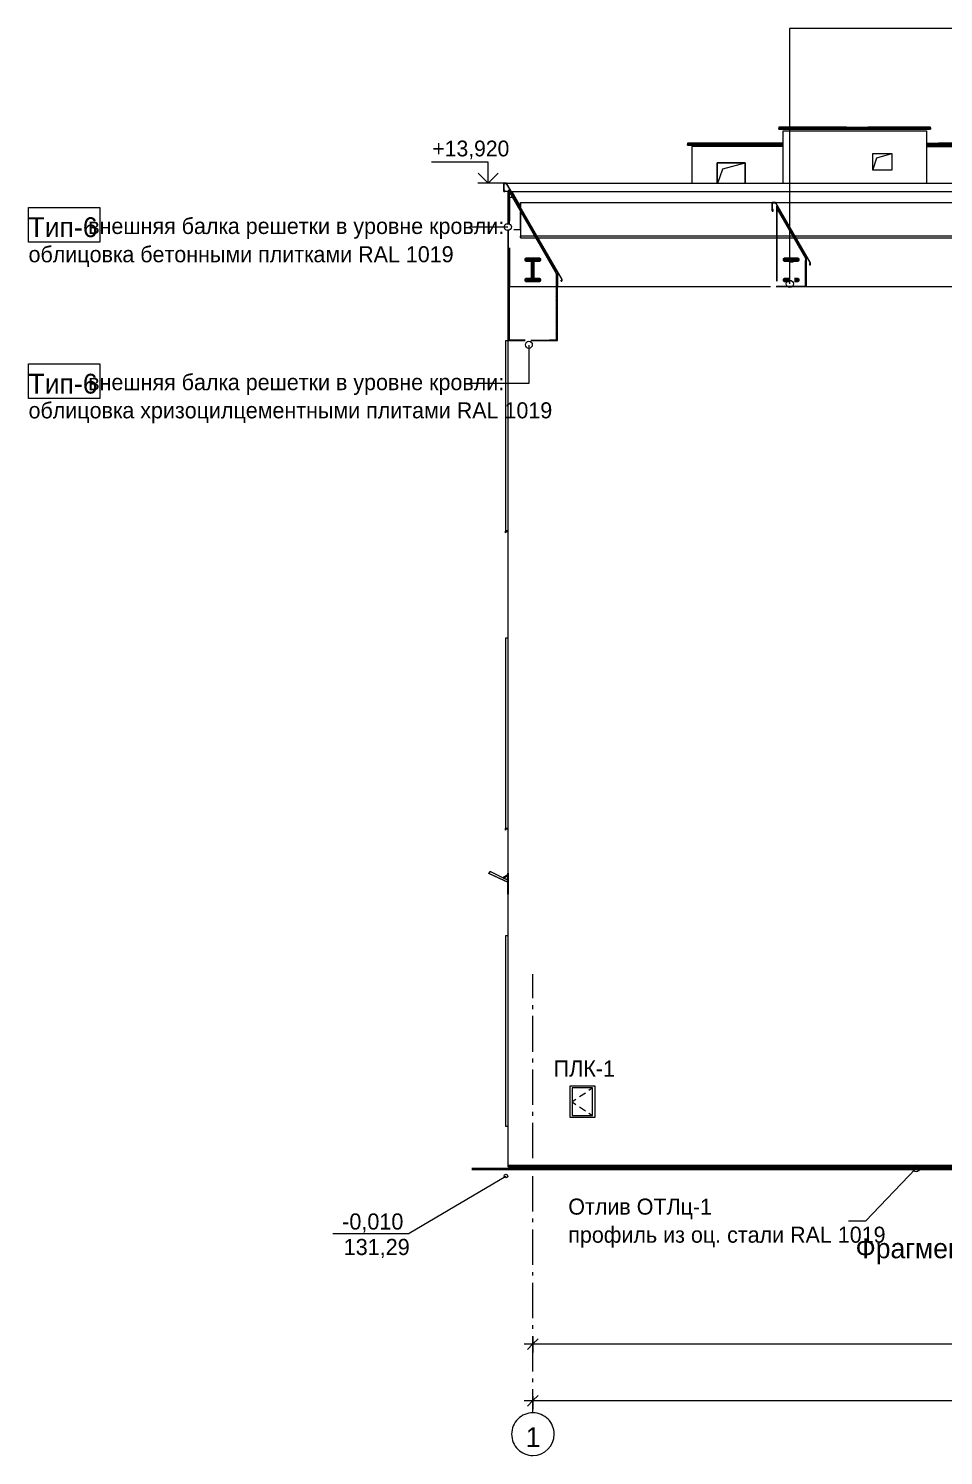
# Model space of a CAD drawing. Header units: millimetres. Extents: x 2294 to 908349, y -83289 to 219220.
# Drawn here: x 313344 to 326682, y 11268 to 32077 of the extents above; entities that cross this region are included whole.
import ezdxf

# ---------------------------------------------------------------- set-up
doc = ezdxf.new("R2010")
doc.units = ezdxf.units.MM
doc.layers.add('PDF _Геометрия', color=7, linetype='Continuous')
doc.layers.add('PDF _Текст', color=7, linetype='Continuous')

msp = doc.modelspace()

# ---------------------------------------------------------------- linework, layer by layer
at = {"layer": 'PDF _Геометрия', "lineweight": 9}
for points in [[(328019.5, 28902.7), (328019.5, 32076.5), (328037, 32076.5), (324439.2, 32076.5), (324439.2, 28351.9)], [(326493.8, 30629.5), (326493.8, 30607.7), (324281.8, 30607.7), (324281.8, 30616.4)], [(324281.8, 30629.5), (324281.8, 30607.7), (326493.8, 30607.7), (326493.8, 30616.4)], [(325269.8, 30633.9), (325580.1, 30633.9)], [(324347.4, 30406.6), (324155, 30406.6), (323844.6, 30406.6), (322952.8, 30406.6), (322952.8, 30397.8), (324347.4, 30397.8)], [(322952.8, 30397.8), (322952.8, 30376), (324347.4, 30376), (322952.8, 30376), (322952.8, 30384.7)], [(323844.6, 30406.6), (324155, 30406.6)], [(324347.4, 29820.8), (324347.4, 30585.8), (326323.3, 30585.8), (326432.6, 30585.8), (326432.6, 29820.8)], [(326432.6, 30397.8), (327040.2, 30397.8), (327040.2, 30406.6), (326611.8, 30406.6), (326611.8, 30402.2), (326432.6, 30402.2), (326611.8, 30402.2)], [(327040.2, 30397.8), (327040.2, 30376), (326432.6, 30376), (327040.2, 30376), (327040.2, 30384.7)], [(324347.4, 30354.1), (323014, 30354.1), (323014, 29820.8)], [(325650.1, 30008.8), (325711.3, 30192.4), (325929.9, 30253.6)], [(326432.6, 30354.1), (326869.8, 30354.1), (326979, 30354.1), (326979, 29820.8)], [(320273, 29820.8), (320045.7, 29820.8), (320045.7, 30126.8), (319219.5, 30126.8)], [(323394.4, 29820.8), (323464.3, 30030.6), (323792.2, 30118)], [(320198.7, 29820.8), (319892.7, 29820.8)], [(320356.1, 29230.6), (320356.1, 29715.9), (320334.3, 29715.9), (320334.3, 29230.6), (320334.3, 29698.4), (320273, 29698.4), (320273, 29820.8), (399730.8, 29820.8), (399761.4, 29816.4), (400382.1, 29777.1)], [(320273, 29820.8), (320273, 29820.8)], [(320399.8, 29610.9), (320356.1, 29610.9), (320356.1, 29274.3)], [(320373.6, 29698.4), (320378, 29698.4)], [(320382.3, 29698.4), (347647.8, 29698.4)], [(320391.1, 29698.4), (320517.9, 29475.4)], [(320439.2, 29610.9), (320430.4, 29610.9), (320421.7, 29610.9)], [(320434.8, 29615.3), (320434.8, 29610.9)], [(320417.3, 29147.6), (320517.9, 29147.6), (320517.9, 29405.5), (320517.9, 29055.8), (320517.9, 29025.2), (320736.4, 29025.2)], [(320517.9, 29536.6), (320517.9, 29462.3), (320517.9, 29541), (347512.3, 29541), (347512.3, 29462.3), (347512.3, 29536.6)], [(324255.6, 28391.3), (324255.6, 29484.2), (324246.8, 29484.2), (324246.8, 28391.3)], [(320329.9, 29178.2), (319919, 29178.2), (319770.3, 29178.2)], [(320356.1, 15495.1), (328854.4, 15495.1), (328854.4, 15473.3), (320356.1, 15473.3), (320356.1, 15495.1), (328854.4, 15495.1), (320356.1, 15495.1), (320334.3, 15495.1), (320334.3, 29147.6), (320334.3, 27525.7), (320356.1, 27525.7), (320356.1, 28876.5), (320356.1, 28312.6), (321033.7, 28312.6)], [(320517.9, 29055.8), (320719, 29055.8)], [(320517.9, 29029.5), (320517.9, 29047)], [(320740.8, 29055.8), (320749.6, 29055.8), (324246.8, 29055.8)], [(320758.3, 29025.2), (320767, 29025.2), (324246.8, 29025.2)], [(324255.6, 29055.8), (324482.9, 29055.8)], [(324255.6, 29025.2), (324500.4, 29025.2)], [(324504.7, 29055.8), (324509.1, 29055.8)], [(324513.5, 29055.8), (327713.5, 29055.8)], [(324522.2, 29025.2), (324526.6, 29025.2)], [(324531, 29025.2), (327713.5, 29025.2)], [(324670.9, 28749.7), (324679.6, 28749.7), (324679.6, 28312.6), (328491.6, 28312.6)], [(324670.9, 28321.3), (324670.9, 28692.9)], [(321033.7, 28504.9), (321055.6, 28504.9), (321055.6, 28312.6), (324159.4, 28312.6)], [(324242.4, 28312.6), (324670.9, 28312.6)], [(324509.1, 28321.3), (324670.9, 28321.3), (324670.9, 28312.6), (324255.6, 28312.6), (324246.8, 28312.6)], [(320334.3, 24736.6), (320303.7, 24736.6), (320303.7, 24815.3), (320303.7, 26131.2), (320303.7, 27447), (320303.7, 27525.7), (320334.3, 27525.7)], [(320583.4, 27534.4), (320356.1, 27534.4), (320356.1, 27525.7)], [(321033.7, 27525.7), (320666.5, 27525.7), (321033.7, 27525.7), (321033.7, 27534.4), (320937.5, 27534.4)], [(320635.9, 27460.1), (320635.9, 26900.6), (319783.4, 26900.6), (319770.3, 26900.6)], [(320299.3, 24723.5), (320299.3, 24723.5)], [(320334.3, 20400), (320303.7, 20400), (320303.7, 20478.7), (320303.7, 23110.4), (320303.7, 23189.1), (320334.3, 23189.1)], [(320299.3, 20386.9), (320299.3, 20386.9)], [(320329.9, 19661.2), (320268.7, 19687.5), (320264.3, 19687.5), (320264.3, 19691.8), (320259.9, 19691.8), (320072, 19783.6), (320067.6, 19779.3), (320063.2, 19774.9), (320063.2, 19770.5), (320063.2, 19766.2), (320058.8, 19766.2), (320058.8, 19761.8), (320058.8, 19757.4), (320054.5, 19757.4)], [(320058.8, 19753), (320329.9, 19626.3), (320054.5, 19753), (320054.5, 19757.4), (320058.8, 19757.4), (320058.8, 19761.8), (320058.8, 19766.2), (320063.2, 19766.2), (320063.2, 19770.5), (320063.2, 19774.9), (320067.6, 19779.3), (320067.6, 19783.6)], [(320329.9, 19735.6), (320259.9, 19691.8), (320329.9, 19735.6), (320303.7, 19722.4)], [(320268.7, 19687.5), (320329.9, 19661.2), (320268.7, 19687.5), (320329.9, 19722.4)], [(320268.7, 19687.5), (320268.7, 19687.5)], [(320334.3, 16063.4), (320303.7, 16063.4), (320303.7, 16142.1), (320303.7, 17458), (320303.7, 18773.8), (320303.7, 18852.5), (320334.3, 18852.5)], [(328902.5, 15442.7), (328902.5, 17847), (328902.5, 15442.7), (328854.4, 15442.7), (328854.4, 17847), (328854.4, 18773.8), (328854.4, 18852.5), (328854.4, 15495.1), (320356.1, 15495.1), (320356.1, 15442.7)], [(320697.1, 17934.5), (320697.1, 18284.2)], [(320697.1, 17777.1), (320697.1, 17833.9)], [(320697.1, 17156.3), (320697.1, 17676.5)], [(320697.1, 16999), (320697.1, 17055.8)], [(320697.1, 16382.6), (320697.1, 16898.4)], [(321322.2, 16461.2), (321269.8, 16426.3), (321322.2, 16386.9)], [(321462.1, 16553.1), (321374.7, 16496.2)], [(321567, 16627.4), (321510.2, 16588)], [(320697.1, 16220.8), (320697.1, 16277.6)], [(321374.7, 16352), (321462.1, 16295.1)], [(321510.2, 16260.2), (321567, 16225.2)], [(320697.1, 15604.4), (320697.1, 16120.3)], [(320356.1, 15495.1), (320343, 15495.1), (320356.1, 15495.1)], [(320343, 15495.1), (320343, 15495.1)], [(320356.1, 15477.6), (320356.1, 15482)], [(320434.8, 15442.7), (320434.8, 15473.3)], [(320478.5, 15442.7), (320592.2, 15442.7), (320513.5, 15442.7), (320592.2, 15442.7), (320592.2, 15473.3), (320592.2, 15442.7)], [(320697.1, 15447), (320697.1, 15499.5)], [(326279.6, 15451.4), (325545.2, 14686.4), (325296, 14686.4)], [(320303.7, 15337.8), (318891.6, 14502.8)], [(320697.1, 14826.3), (320697.1, 15342.1)], [(320697.1, 14668.9), (320697.1, 14721.4)], [(318891.6, 14498.4), (317781.3, 14498.4)], [(320697.1, 14048.1), (320697.1, 14564)], [(320697.1, 13890.8), (320697.1, 13943.2)], [(320697.1, 13270), (320697.1, 13785.8)], [(320697.1, 13112.6), (320697.1, 13169.5)], [(320697.1, 12491.9), (320697.1, 13007.7)], [(320697.1, 13003.3), (320697.1, 12894), (320697.1, 12767.3)], [(320570.3, 12894), (369536.3, 12894), (370104.6, 12894), (400277.2, 12894)], [(320697.1, 12334.5), (320697.1, 12391.3)], [(320697.1, 11884.2), (320697.1, 12233.9)], [(320697.1, 12133.4), (320697.1, 12067.8), (320697.1, 11941)], [(320570.3, 12067.8), (400277.2, 12067.8)]]:
    msp.add_lwpolyline(points, dxfattribs=at)
for points in [[(324281.8, 30629.5), (326493.8, 30629.5), (326493.8, 30638.3), (325580.1, 30638.3), (325580.1, 30633.9), (325269.8, 30633.9), (325269.8, 30638.3), (324281.8, 30638.3)], [(325929.9, 30008.8), (325650.1, 30008.8), (325650.1, 30253.6), (325929.9, 30253.6)], [(325929.9, 30253.6), (325929.9, 30008.8), (325650.1, 30008.8), (325650.1, 30253.6)], [(323792.2, 30118), (323381.2, 30118), (323381.2, 29820.8), (323381.2, 30118), (323792.2, 30118), (323792.2, 29820.8)], [(320273, 29698.4), (320273, 29816.4), (320308, 29816.4), (321116.8, 28417.5), (321116.8, 28391.3), (321108, 28391.3), (321108, 28408.8), (321108, 28391.3), (321116.8, 28391.3), (321116.8, 28421.9), (320312.4, 29820.8), (320273, 29820.8), (320273, 29698.4), (320286.2, 29698.4), (320286.2, 29715.9), (320281.8, 29715.9), (320281.8, 29698.4)], [(320356.1, 29689.6), (321033.7, 28504.9), (321033.7, 28544.3), (320356.1, 29733.3)], [(313344.1, 29466.7), (314384.5, 29466.7), (314384.5, 28959.6), (313344.1, 28959.6)], [(320517.9, 29457.9), (320517.9, 29449.2)], [(324185.6, 29418.6), (324185.6, 29536.6), (324233.7, 29536.6), (324740.8, 28657.9), (324740.8, 28631.7), (324732.1, 28631.7), (324732.1, 28649.2), (324732.1, 28627.3), (324740.8, 28627.3), (324740.8, 28657.9), (324233.7, 29541), (324185.6, 29541), (324185.6, 29414.2), (324198.7, 29414.2), (324198.7, 29436.1), (324194.4, 29436.1), (324194.4, 29418.6)], [(324255.6, 29444.8), (324670.9, 28727.9), (324670.9, 28767.2), (324255.6, 29488.5)], [(324670.9, 28749.7), (324670.9, 28312.6), (324679.6, 28312.6), (324679.6, 28749.7)], [(321033.7, 28504.9), (321033.7, 27525.7), (321055.6, 27525.7), (321055.6, 28504.9)], [(324246.8, 28312.6), (324255.6, 28312.6)], [(320583.4, 27525.7), (320356.1, 27525.7)], [(313344.1, 27184.7), (314384.5, 27184.7), (314384.5, 26682), (313344.1, 26682)], [(320299.3, 24723.5), (320299.3, 24745.4), (320334.3, 24749.8), (320294.9, 24749.8), (320294.9, 24723.5), (320299.3, 24723.5), (320303.7, 24727.9)], [(320299.3, 20386.9), (320299.3, 20408.8), (320334.3, 20413.2), (320294.9, 20408.8), (320294.9, 20386.9), (320299.3, 20386.9), (320303.7, 20391.3)], [(320072, 19783.6), (320067.6, 19779.3), (320063.2, 19774.9), (320063.2, 19770.5), (320063.2, 19766.2), (320058.8, 19766.2), (320058.8, 19761.8), (320058.8, 19757.4), (320058.8, 19753), (320058.8, 19757.4), (320063.2, 19761.8), (320063.2, 19766.2), (320067.6, 19766.2), (320067.6, 19770.5), (320067.6, 19774.9), (320067.6, 19779.3), (320072, 19779.3)], [(320329.9, 19722.4), (320268.7, 19687.5)], [(320334.3, 19757.4), (320334.3, 19451.4), (320329.9, 19451.4), (320329.9, 19757.4)], [(321239.2, 16658), (321597.6, 16658), (321597.6, 16194.6), (321239.2, 16194.6)], [(321567, 16627.4), (321269.8, 16627.4), (321269.8, 16225.2), (321567, 16225.2)], [(321269.8, 16627.4), (321269.8, 16225.2), (321567, 16225.2), (321567, 16627.4)], [(320338.6, 15477.6), (320334.3, 15477.6), (320334.3, 15495.1), (320343, 15495.1), (320334.3, 15495.1), (320334.3, 15473.3), (320338.6, 15473.3), (320343, 15477.6), (320343, 15482)]]:
    msp.add_lwpolyline(points, close=True, dxfattribs=at)
at = {"layer": 'PDF _Геометрия', "lineweight": 18}
for points in [[(320190, 29965), (320045.7, 29820.8), (319897.1, 29965)], [(320771.4, 12968.4), (320697.1, 12894), (320618.4, 12815.4)], [(320771.4, 12142.1), (320697.1, 12067.8), (320618.4, 11989.1)]]:
    msp.add_lwpolyline(points, dxfattribs=at)
at = {"layer": 'PDF _Геометрия', "color": 250, "lineweight": 9, "true_color": 0x1d1d1d}
for points in [[(320334.3, 29694), (320351.7, 29715.9)], [(320334.3, 29580.3), (320356.1, 29597.8)], [(320334.3, 29519.1), (320356.1, 29541)], [(320334.3, 29401.1), (320356.1, 29423)], [(320334.3, 29344.3), (320356.1, 29361.8)], [(324246.8, 29436.1), (324246.8, 29436.1)], [(320338.6, 29230.6), (320356.1, 29243.7)], [(324246.8, 29230.6), (324246.8, 29230.6)], [(324246.8, 29025.2), (324246.8, 29025.2)], [(320334.3, 28872.1), (320338.6, 28876.5)], [(320334.3, 28810.9), (320356.1, 28832.8)], [(324246.8, 28815.3), (324246.8, 28815.3)], [(320334.3, 28697.3), (320356.1, 28714.8)], [(320334.3, 28636.1), (320356.1, 28657.9)], [(320334.3, 28518), (320356.1, 28539.9)], [(320662.1, 28697.3), (320675.2, 28714.8)], [(324246.8, 28609.9), (324246.8, 28609.9)], [(320334.3, 28461.2), (320356.1, 28478.7)], [(320334.3, 28343.2), (320356.1, 28360.7)], [(320334.3, 28282), (320356.1, 28303.8)], [(320758.3, 28404.4), (320775.8, 28417.5)], [(321033.7, 28456.8), (321055.6, 28474.3)], [(321033.7, 28338.8), (321055.6, 28356.3)], [(324246.8, 28404.4), (324246.8, 28404.4)], [(324395.4, 28404.4), (324408.6, 28417.5)], [(324517.8, 28312.6), (324517.8, 28321.3)], [(324522.2, 28404.4), (324535.3, 28417.5)], [(320334.3, 28164), (320356.1, 28185.8)], [(320334.3, 28107.1), (320356.1, 28129)], [(321033.7, 28277.6), (321055.6, 28299.5)], [(321033.7, 28159.6), (321055.6, 28181.4)], [(321033.7, 28102.8), (321055.6, 28124.6)], [(320334.3, 27989.1), (320356.1, 28010.9)], [(320334.3, 27927.9), (320356.1, 27949.7)], [(321033.7, 27984.7), (321055.6, 28006.6)], [(321033.7, 27923.5), (321055.6, 27945.4)], [(320334.3, 27809.9), (320356.1, 27831.7)], [(320334.3, 27753), (320356.1, 27774.9)], [(321033.7, 27805.5), (321055.6, 27827.3)], [(321033.7, 27748.7), (321055.6, 27770.5)], [(320334.3, 27635), (320356.1, 27656.8)], [(320334.3, 27578.2), (320356.1, 27595.6)], [(320491.6, 27534.4), (320491.6, 27534.4)], [(321033.7, 27630.6), (321055.6, 27652.5)], [(321033.7, 27573.8), (321055.6, 27591.3)]]:
    msp.add_lwpolyline(points, dxfattribs=at)
at = {"layer": 'PDF _Геометрия', "color": 250, "lineweight": 9, "true_color": 0x191919}
for points in [[(320356.1, 29707.1), (320369.2, 29707.1)], [(320399.8, 29606.6), (320426.1, 29606.6)], [(320570.3, 29313.7), (320596.5, 29313.7)], [(324334.2, 29313.7), (324360.5, 29313.7)], [(320740.8, 29016.4), (320762.7, 29016.4)], [(324504.7, 29016.4), (324526.6, 29016.4)], [(320797.6, 28920.2), (320819.5, 28920.2)], [(320854.5, 28819.7), (320876.3, 28819.7)], [(324561.6, 28920.2), (324583.4, 28920.2)], [(324618.4, 28819.7), (324640.3, 28819.7)], [(321025, 28526.8), (321033.7, 28526.8)]]:
    msp.add_lwpolyline(points, dxfattribs=at)
at = {"layer": 'PDF _Геометрия', "lineweight": 50}
msp.add_lwpolyline([(320688.3, 28417.5), (320592.2, 28417.5), (320592.2, 28404.4), (320797.6, 28404.4), (320797.6, 28417.5), (320701.5, 28417.5), (320701.5, 28697.3), (320797.6, 28697.3), (320797.6, 28714.8), (320592.2, 28714.8), (320592.2, 28697.3), (320688.3, 28697.3)], close=True, dxfattribs=at)
for points in [[(324469.8, 28666.7), (324469.8, 28697.3), (324565.9, 28697.3), (324565.9, 28714.8), (324360.5, 28714.8), (324360.5, 28697.3), (324461, 28697.3), (324461, 28666.7)], [(324426, 28417.5), (324360.5, 28417.5), (324360.5, 28404.4), (324426, 28404.4)], [(324509.1, 28404.4), (324565.9, 28404.4), (324565.9, 28417.5), (324509.1, 28417.5)]]:
    msp.add_lwpolyline(points, dxfattribs=at)
at = {"layer": 'PDF _Геометрия', "lineweight": 40}
msp.add_lwpolyline([(399888.2, 15442.7), (319805.3, 15442.7)], dxfattribs=at)
at = {"layer": 'PDF _Геометрия', "lineweight": 18}
msp.add_lwpolyline([(320697.1, 11888.6, 0.4225352), (320386.7, 11578.2, 0.4172634), (320697.1, 11267.8, 0.4119718), (321007.5, 11578.2, 0.4172634)], format="xyb", close=True, dxfattribs=at)
at = {"layer": 'PDF _Геометрия', "lineweight": 9}
for points in [[(320277.4, 29182.5), (320277.4, 29208.8), (320299.3, 29230.6), (320329.9, 29230.6)], [(320277.4, 29182.5), (320277.4, 29208.8), (320299.3, 29230.6), (320329.9, 29230.6)], [(320329.9, 29130.1), (320299.3, 29130.1), (320277.4, 29156.3), (320277.4, 29182.5)], [(320329.9, 29130.1), (320299.3, 29130.1), (320277.4, 29156.3), (320277.4, 29182.5)], [(320329.9, 29230.6), (320356.1, 29230.6), (320382.3, 29208.8), (320382.3, 29182.5)], [(320329.9, 29230.6), (320356.1, 29230.6), (320382.3, 29208.8), (320382.3, 29182.5)], [(320382.3, 29182.5), (320382.3, 29156.3), (320356.1, 29130.1), (320329.9, 29130.1)], [(320382.3, 29182.5), (320382.3, 29156.3), (320356.1, 29130.1), (320329.9, 29130.1)], [(324391.1, 28351.9), (324391.1, 28382.5), (324412.9, 28404.4), (324443.5, 28404.4)], [(324391.1, 28351.9), (324391.1, 28382.5), (324412.9, 28404.4), (324443.5, 28404.4)], [(324443.5, 28299.5), (324412.9, 28299.5), (324391.1, 28325.7), (324391.1, 28351.9)], [(324443.5, 28299.5), (324412.9, 28299.5), (324391.1, 28325.7), (324391.1, 28351.9)], [(324443.5, 28404.4), (324469.8, 28404.4), (324496, 28382.5), (324496, 28351.9)], [(324443.5, 28404.4), (324469.8, 28404.4), (324496, 28382.5), (324496, 28351.9)], [(324496, 28351.9), (324496, 28325.7), (324469.8, 28299.5), (324443.5, 28299.5)], [(324496, 28351.9), (324496, 28325.7), (324469.8, 28299.5), (324443.5, 28299.5)], [(320587.8, 27464.5), (320587.8, 27495.1), (320609.7, 27517), (320635.9, 27517)], [(320587.8, 27464.5), (320587.8, 27495.1), (320609.7, 27517), (320635.9, 27517)], [(320635.9, 27517), (320662.1, 27517), (320688.3, 27495.1), (320688.3, 27464.5)], [(320635.9, 27517), (320662.1, 27517), (320688.3, 27495.1), (320688.3, 27464.5)], [(320635.9, 27412), (320609.7, 27412), (320587.8, 27438.3), (320587.8, 27464.5)], [(320635.9, 27412), (320609.7, 27412), (320587.8, 27438.3), (320587.8, 27464.5)], [(320688.3, 27464.5), (320688.3, 27438.3), (320662.1, 27412), (320635.9, 27412)], [(320688.3, 27464.5), (320688.3, 27438.3), (320662.1, 27412), (320635.9, 27412)], [(326231.5, 15455.8), (326231.5, 15482), (326253.4, 15503.9), (326284, 15503.9)], [(326231.5, 15455.8), (326231.5, 15482), (326253.4, 15503.9), (326284, 15503.9)], [(326284, 15403.3), (326253.4, 15403.3), (326231.5, 15429.6), (326231.5, 15455.8)], [(326284, 15403.3), (326253.4, 15403.3), (326231.5, 15429.6), (326231.5, 15455.8)], [(326284, 15503.9), (326310.2, 15503.9), (326336.4, 15482), (326336.4, 15455.8)], [(326284, 15503.9), (326310.2, 15503.9), (326336.4, 15482), (326336.4, 15455.8)], [(326336.4, 15455.8), (326336.4, 15429.6), (326310.2, 15403.3), (326284, 15403.3)], [(326336.4, 15455.8), (326336.4, 15429.6), (326310.2, 15403.3), (326284, 15403.3)], [(320277.4, 15342.1), (320277.4, 15359.6), (320286.2, 15368.4), (320303.7, 15368.4)], [(320277.4, 15342.1), (320277.4, 15359.6), (320286.2, 15368.4), (320303.7, 15368.4)], [(320303.7, 15315.9), (320286.2, 15315.9), (320277.4, 15329), (320277.4, 15342.1)], [(320303.7, 15315.9), (320286.2, 15315.9), (320277.4, 15329), (320277.4, 15342.1)], [(320303.7, 15368.4), (320316.8, 15368.4), (320329.9, 15359.6), (320329.9, 15342.1)], [(320303.7, 15368.4), (320316.8, 15368.4), (320329.9, 15359.6), (320329.9, 15342.1)], [(320329.9, 15342.1), (320329.9, 15329), (320316.8, 15315.9), (320303.7, 15315.9)], [(320329.9, 15342.1), (320329.9, 15329), (320316.8, 15315.9), (320303.7, 15315.9)]]:
    msp.add_open_spline(points, degree=3, dxfattribs=at)

# ---------------------------------------------------------------- texts
at = {"layer": 'PDF _Текст', "attachment_point": 4, "style": ''}
for s, insert, char_height in [('+13,920', (319232.4, 30305.8), 229.97), ('Тип-6', (313344, 29177.5), 289.45), ('          внешняя балка решетки в уровне кровли:', (313344, 29162), 234.041), ('облицовка бетонными плитками RAL 1019', (313344, 28751), 234.041), ('          внешняя балка решетки в уровне кровли:', (313344, 26884.4), 234.041), ('Тип-6', (313344, 26895.6), 289.45), ('облицовка хризоцилцементными плитами RAL 1019', (313344, 26473.5), 234.041), ('ПЛК-1', (320998.4, 16909.2), 235.29), ('Отлив ОТЛц-1', (321212.6, 14862.9), 234.041), ('-0,010', (317916.5, 14657.8), 235.29), ('профиль из оц. стали RAL 1019', (321212.6, 14451.9), 234.041), ('131,29', (317938.4, 14286.3), 235.29), ('Фрагмент №11 (см. лист 8)', (325400.5, 14244.6), 289.45), ('1', (320591.9, 11534.2), 289.5)]:
    msp.add_mtext(s, dxfattribs=dict(at, insert=insert, char_height=char_height))

doc.saveas('drawing.dxf')
